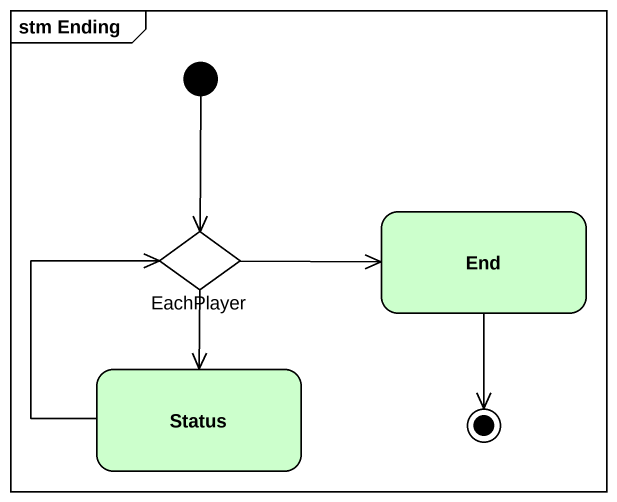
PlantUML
@startuml
mainframe stm Ending
hide empty description
state EachPlayer <<choice>>
state "End" as End_ #CCFFCC
state Status #CCFFCC
[*] --> EachPlayer
EachPlayer -right-> End_
EachPlayer --> Status
Status -up-> EachPlayer
End_ --> [*]
@enduml
